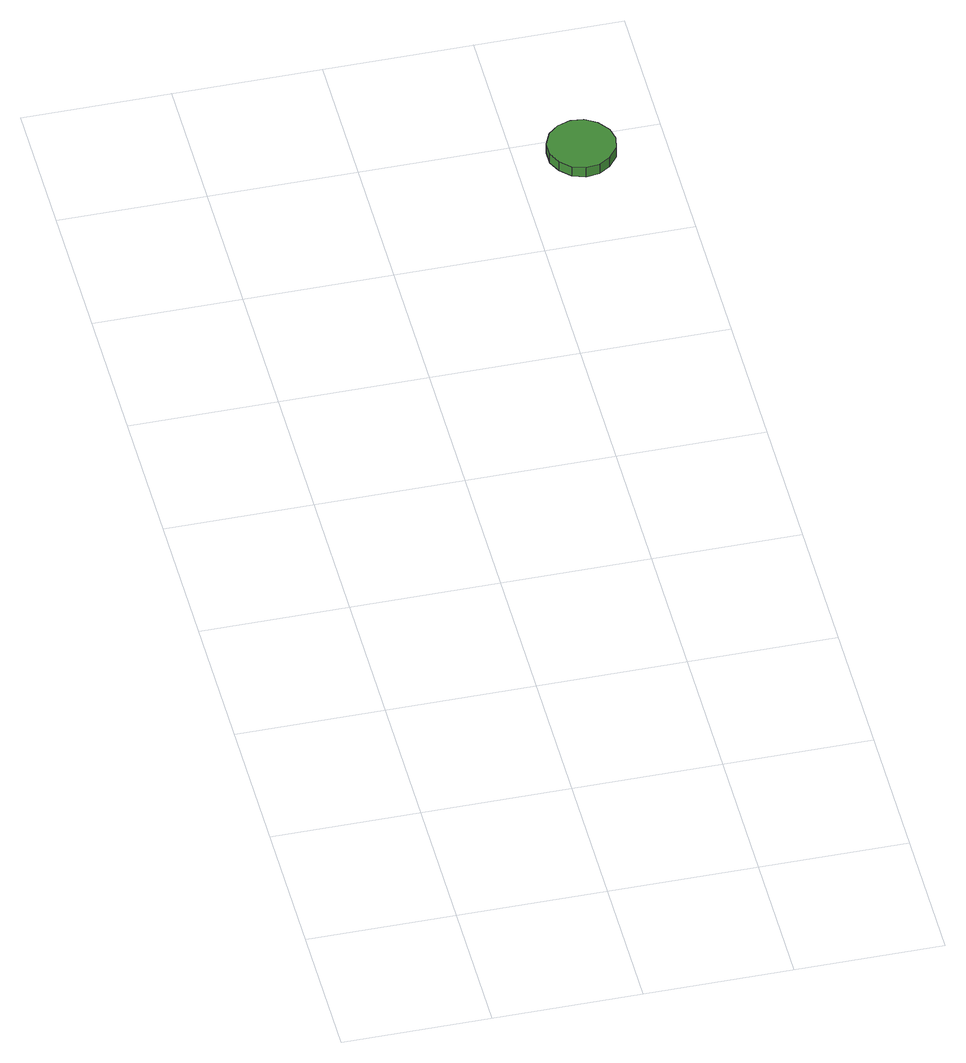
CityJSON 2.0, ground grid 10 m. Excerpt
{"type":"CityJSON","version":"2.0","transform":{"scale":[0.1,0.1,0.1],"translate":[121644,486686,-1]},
"CityObjects":{
"tree1":{"type":"SolitaryVegetationObject","attributes":{"function":"something"}},
"tree2":{"type":"SolitaryVegetationObject","attributes":{"function":"something"},"geometry":[{"type":"MultiSurface","lod":"1","boundaries":[[[0,1,2,3,4,5,6,7,8,9,10,11,12,13,14]],[[15,16,17,18,19,20,21,22,23,24,25,26,27,28,29]],[[0,29,28,1]],[[1,28,27,2]],[[2,27,26,3]],[[3,26,25,4]],[[4,25,24,5]],[[5,24,23,6]],[[6,23,22,7]],[[7,22,21,8]],[[8,21,20,9]],[[9,20,19,10]],[[10,19,18,11]],[[11,18,17,12]],[[12,17,16,13]],[[13,16,15,14]],[[14,15,29,0]]]}]}
},
"vertices":[
[267,685,16],[265,694,16],[259,702,16],[251,707,16],[242,708,16],[233,705,16],[226,699,16],[222,690,16],[222,680,16],[226,672,16],[233,665,16],[242,662,16],[251,663,16],[259,668,16],[265,676,16],[265,676,8],[259,668,8],[251,663,8],[242,662,8],[233,665,8],[226,672,8],[222,680,8],[222,690,8],[226,699,8],[233,705,8],[242,708,8],[251,707,8],[259,702,8],[265,694,8],[267,685,8]
]}
